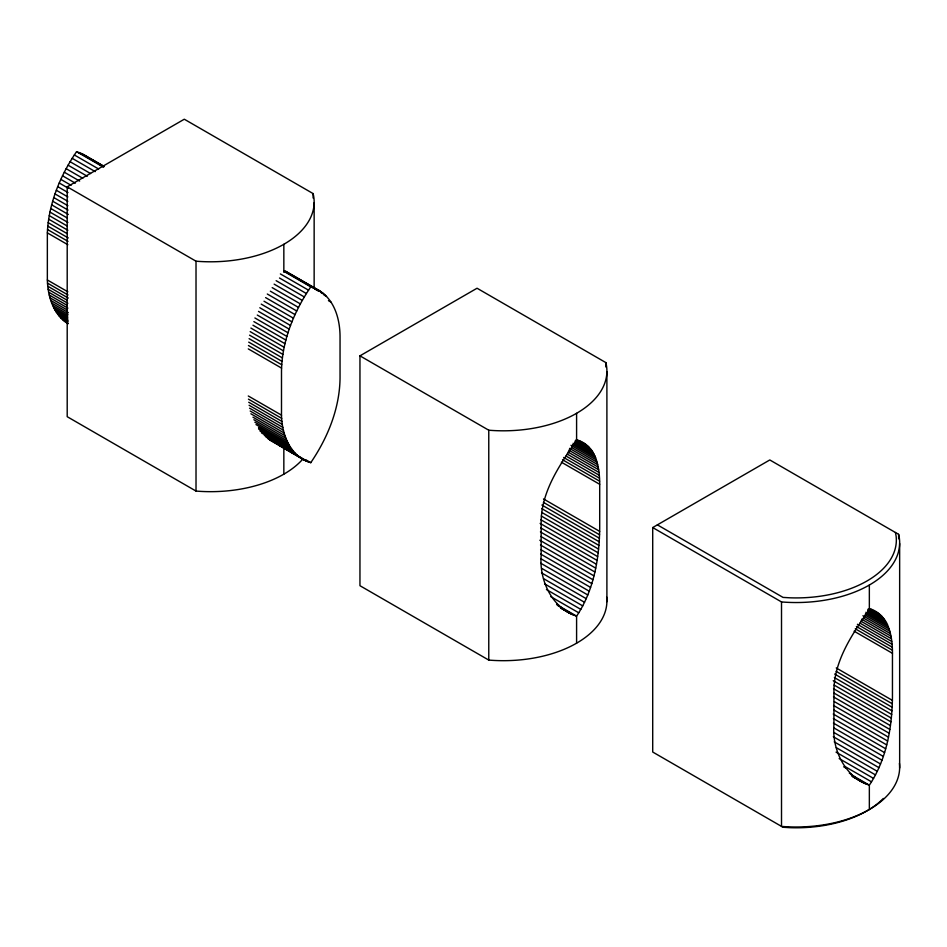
<?xml version="1.0" encoding="UTF-8"?>
<svg xmlns="http://www.w3.org/2000/svg" width="947" height="947" viewBox="0 0 947 947"><rect width="100%" height="100%" fill="white"/><g stroke="black" fill="none" stroke-linecap="round" stroke-linejoin="round"><path stroke-width="1.42" d="M576.593 643.179L576.593 616.13C593.757 590.49 599.25 558.896 599.7 528.533L599.7 487.042C599.925 469.89 597.521 447.647 578.937 440.544M869.346 809.496L869.346 785.158C886.51 759.506 892.003 727.912 892.453 697.548L892.453 656.07C892.796 638.527 889.955 616.035 870.885 609.063M319.257 290.599L310.77 286.882C293.83 311.729 281.886 341.015 281.496 371.39L281.496 411.957C280.939 432.175 289.32 456.643 310.77 462.669C327.709 437.822 339.653 408.536 340.044 378.161L340.044 337.594C340.162 320.157 335.013 300.294 319.257 290.599L285.26 270.996M68.077 323.744C53.304 314.7 47.8 296.411 47.35 279.981L47.35 232.879C48.628 203.664 60.206 175.621 76.565 151.674L86.994 156.646M576.593 413.306L576.593 440.355C560.044 464.492 541.885 490.475 541.163 520.838L541.163 555.676C539.08 580.262 552.006 608.128 576.593 616.13L557.463 605.097M869.346 585.033L869.346 609.371C852.797 633.507 834.627 659.491 833.916 689.866L833.916 724.692C831.833 749.29 844.76 777.144 869.346 785.158L851.495 774.847M302.638 459.307A103.507 59.756 0 0 1 196.017 491.067L67.201 416.692L67.201 186.819L184.298 119.215L313.114 193.59L313.114 198.006M606.696 597.06A103.507 59.756 0 0 1 488.77 660.083L359.955 585.708L359.955 355.847L477.051 288.231L605.867 362.606L605.867 367.022M883.35 798.428A100.193 57.838 0 0 1 789.68 827.666L783.027 827.264L652.708 752.025L652.708 527.562L769.804 459.958L898.62 534.333L898.62 538.76M576.593 440.355L584.536 443.752M869.346 609.371L877.289 612.768M83.052 154.243L104.253 166.459M80.957 153.248L103.992 166.554M285.722 271.469L321.199 291.854M576.995 439.633L586.24 444.877M871.015 609.383L878.994 613.905M88.852 158.042L102.927 166.163M294.896 276.998L323.045 293.25M578.866 440.947L587.803 446.108M870.34 609.229L880.544 615.124M78.802 152.396L103.116 166.435M284.846 271.351L312.995 287.604M576.19 439.55L578.735 441.03M314.582 288.871L318.417 291.084M320.974 292.564L324.821 294.777M576.486 440.083L589.223 447.434M869.239 609.099L881.977 616.45M76.565 151.674L103.448 167.181M283.899 271.363L310.77 286.882M323.945 294.955L326.502 296.435M576.593 440.817L590.573 448.89M868.079 609.11L883.326 617.918M575.196 440.864L591.816 450.464M867.949 609.892L884.569 619.48M575.054 441.811L592.905 452.121M867.807 610.839L885.658 621.137M328.443 300.649L331.012 302.129M574.841 442.9L593.923 453.921M867.594 611.916L886.676 622.937M74.34 154.965L98.654 169.004M280.383 273.92L308.544 290.184M573.113 443.279L594.87 455.838M865.866 612.295L887.623 624.854M572.734 444.605L595.71 457.863M865.487 613.62L888.452 626.89M570.958 445.291L596.421 459.993M864.978 615.041L889.174 629.009M72.185 158.315L95.221 171.62M279.507 278.016L306.378 293.534M571.455 447.458L597.06 462.243M862.93 615.728L889.813 631.258M569.538 448.381L597.64 464.61M863.569 618.142L890.393 633.626M70.09 161.724L90.569 173.55M276.145 280.691L304.295 296.944M568.827 450.168L598.161 467.108M861.581 619.184L890.914 636.124M568.046 452.074L598.611 469.712M860.799 621.09L891.364 638.728M68.077 165.18L87.278 176.26M274.133 284.147L302.282 300.4M567.182 454.075L598.954 472.423M859.935 623.09L891.707 641.439M565.951 456.016L599.226 475.228M857.414 624.286L891.979 644.244M66.148 168.684L82.78 178.285M272.191 287.639L300.353 303.892M563.631 457.472L599.439 478.14M856.384 626.488L892.181 647.156M562.542 459.769L599.581 481.159M855.283 628.796L892.334 650.175M64.289 172.212L79.655 181.078M270.345 291.179L298.494 307.432M561.37 462.172L599.676 484.284M854.123 631.187L892.429 653.3M62.526 175.787L75.322 183.173M267.291 294.008L296.731 310.995M60.845 179.385L71.084 185.292M265.61 297.607L295.038 314.593M657.396 524.863L783.027 597.403L789.68 597.794A100.193 57.838 0 0 0 896.134 536.333L895.448 532.498M67.201 186.819L196.017 261.194A103.507 59.756 0 0 0 313.114 193.59M359.955 355.847L488.77 430.21A103.507 59.756 0 0 0 605.867 362.606M59.247 182.996L68.208 188.169M264.012 301.217L293.452 318.216M652.708 527.562L781.512 601.937A103.507 59.756 0 0 0 898.62 534.333M57.743 186.63L67.983 192.537M261.23 304.117L291.948 321.85M56.335 190.276L67.853 196.929M259.821 307.751L290.54 325.496M55.021 193.922L67.817 201.309M258.507 311.409L289.226 329.142M53.801 197.58L67.888 205.7M257.288 315.055L288.006 332.788M52.689 201.214L68.054 210.08M254.897 317.967L286.894 336.434M51.671 204.848L68.314 214.46M253.879 321.601L285.876 340.068M50.759 208.47L67.403 218.07M252.967 325.212L284.964 343.69M49.954 212.069L67.876 222.415M250.884 328.064L284.159 347.277M543.495 498.939L599.676 531.374M836.248 667.955L892.429 700.401M49.256 215.632L67.166 225.978M250.186 331.639L283.449 350.852M543.377 502.324L599.581 534.771M836.13 671.34L892.334 703.799M48.652 219.171L67.853 230.251M249.582 335.179L282.857 354.379M541.897 505.035L599.439 538.251M834.65 674.051L892.181 707.267M48.167 222.663L67.367 233.755M249.097 338.671L282.372 357.883M541.625 508.551L599.226 541.802M834.378 677.567L891.979 710.83M47.788 226.12L68.267 237.946M248.718 342.127L281.993 361.34M541.755 512.41L598.954 545.436M833.242 680.692L891.707 714.452M47.516 229.529L67.995 241.355M248.445 345.537L281.721 364.749M541.317 516.032L598.611 549.118M834.07 685.048L891.364 718.134M47.35 232.879L67.829 244.705M248.28 348.887L281.555 368.099M540.773 519.69L598.161 552.823M833.526 688.718L890.914 721.851M540.145 523.395L597.64 556.587M834.177 693.157L890.393 725.615M540.725 527.87L597.06 560.399M833.467 696.885L889.813 729.415M540.406 531.906L596.421 564.246M834.425 701.656L889.174 733.262M540.82 536.44L595.71 568.129M833.573 705.456L888.452 737.145M539.849 540.228L594.87 571.988M833.881 709.99L887.623 741.016M540.5 545.01L593.923 575.847M833.253 714.026L886.676 744.875M540.619 549.532L592.905 579.718M833.372 718.56L885.658 748.746M540.678 554.066L591.816 583.601M833.419 723.094L884.569 752.616M541.009 558.801L590.573 587.412M833.751 727.817L883.326 756.44M540.82 563.264L589.223 591.2M833.573 732.28L881.977 760.216M47.35 279.981L67.829 291.794M248.28 395.988L281.555 415.188M47.516 283.141L67.995 294.967M248.445 399.149L281.721 418.361M541.838 568.437L587.803 594.976M833.313 736.719L880.544 763.992M47.788 286.231L68.267 298.056M248.718 402.238L281.993 421.451M541.483 572.828L586.24 598.682M834.224 741.856L878.994 767.697M48.167 289.249L67.367 300.329M249.097 405.257L282.372 424.469M48.652 292.185L67.853 303.265M249.582 408.193L282.857 427.405M543.542 578.641L584.536 602.304M836.296 747.657L877.289 771.32M49.256 295.026L67.166 305.372M250.186 411.034L283.449 430.246M49.954 297.784L67.876 308.13M250.884 413.792L284.159 433.004M544.584 583.861L582.748 605.902M836.059 752.143L875.502 774.918M50.759 300.448L67.403 310.06M252.967 417.189L284.964 435.667M51.671 303.016L68.314 312.617M253.879 419.758L285.876 438.224M546.431 589.531L580.807 609.383M839.172 758.559L873.56 778.41M52.689 305.479L68.054 314.345M254.897 422.22L286.894 440.686M53.801 307.834L67.888 315.955M256.01 424.576L288.006 443.042M55.021 310.083L67.817 317.47M258.507 427.559L289.226 445.291M550.704 596.61L578.735 612.792M844.724 766.36L871.489 781.808M56.335 312.214L67.853 318.867M258.543 428.955L290.54 447.422M843.659 766.774L846.204 768.242M57.743 314.226L67.983 320.145M259.952 430.968L291.948 449.446M59.247 316.132L68.208 321.305M261.455 432.874L293.452 451.34M60.845 317.908L67.237 321.601M264.331 435.383L295.038 453.116M556.576 604.115L559.121 605.583M849.329 773.131L851.862 774.599M305.656 459.709L310.77 462.669M62.526 319.553L67.639 322.513M266.012 437.041L296.731 454.773M557.31 605.216L561.133 607.418M851.329 774.966L853.874 776.445M281.673 446.428L289.344 450.867M291.901 452.335L308.544 461.947M561.535 608.01L574.273 615.361M851.732 775.557L867.026 784.388M64.289 321.08L68.137 323.294M267.776 438.568L298.494 456.3M560.695 607.678L563.24 609.146M852.17 775.96L855.993 778.162M279.507 445.563L306.378 461.082M560.565 607.844L572.035 614.461M853.318 776.86L864.789 783.477M269.635 439.964L304.295 460.088M561.559 608.495L569.798 613.372M852.371 776.516L862.551 782.4M899.65 543.531L899.65 767.993M781.512 601.937L781.512 826.4A103.507 59.756 0 0 0 899.437 763.377M606.897 371.816L606.897 601.676M488.77 430.21L488.77 660.083M314.144 202.788L314.144 288.255M283.84 244.29L283.84 272.286M283.84 447.635L283.84 474.163M196.017 261.194L196.017 491.067"/></g></svg>
